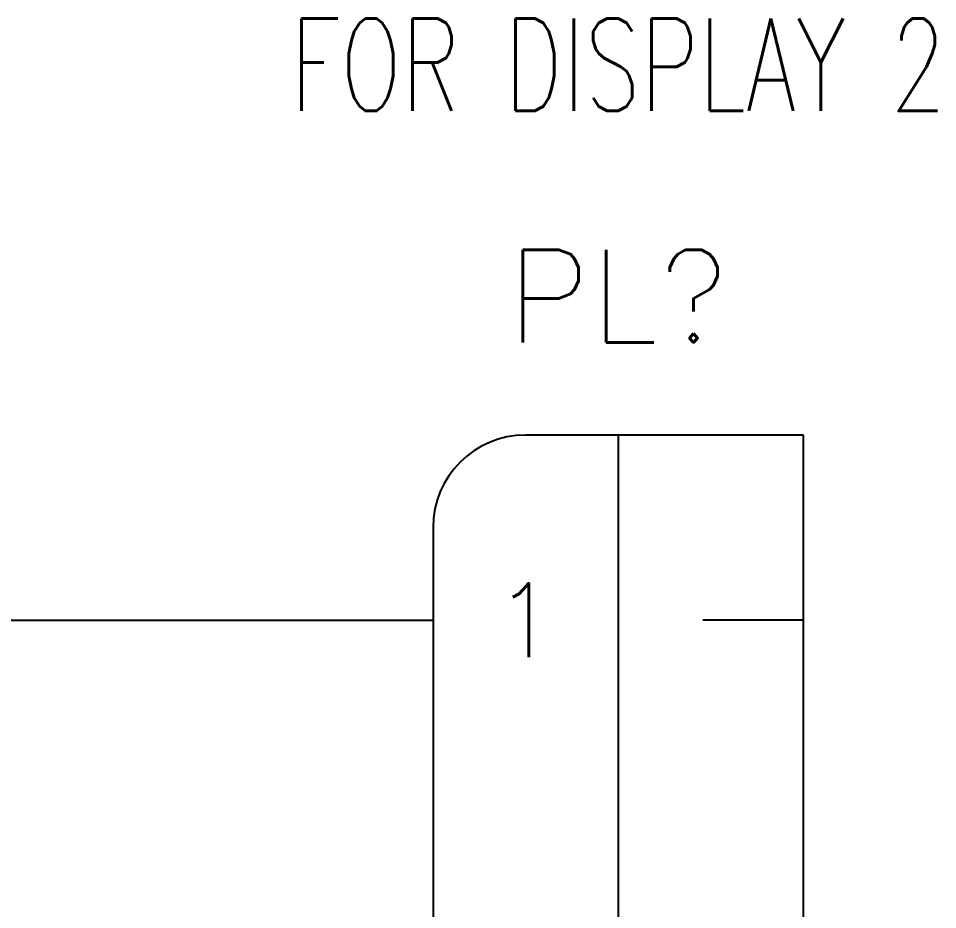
# Model space of a CAD drawing. Header units: inches. Extents: x 0 to 33.5, y 0 to 22.4.
# Drawn here: x 21.626 to 22.867, y 10.359 to 11.562 of the extents above; entities that cross this region are included whole.
import ezdxf
from ezdxf.enums import TextEntityAlignment as Align

# ---------------------------------------------------------------- set-up
doc = ezdxf.new("R2010")
doc.units = ezdxf.units.IN
doc.header["$MEASUREMENT"] = 0
for name, color, linetype in [('DESC', 150, 'Continuous'), ('MISC', 7, 'Continuous'), ('SYMS', 7, 'Continuous'), ('TAGS', 150, 'Continuous'), ('TERMS', 123, 'Continuous'), ('WIRES', 7, 'Continuous')]:
    doc.layers.add(name, color=color, linetype=linetype)
doc.styles.add('WD', font='romans.shx')

# ---------------------------------------------------------------- blocks, each defined once
blk = doc.blocks.new('HCN1_1PJ_134F')
at = {"layer": 'SYMS'}
for p, q in [((0.25, 0.25), (-0.125, 0.25)), ((0, 0.25), (0, -4)), ((0.25, -4), (0.25, 0.25)), ((-0.25, 0.125), (-0.25, -3.875))]:
    blk.add_line(p, q, dxfattribs=at)
blk.add_arc((-0.125, 0.125), 0.125, 90, 180, dxfattribs=at)
at = {"layer": 'SYMS', "style": 'WD', "width": 0.7}
for tag, p in [('INST', (0, 1)), ('LOC', (0, 0.8438)), ('DESC1', (0, 0.6875)), ('DESC2', (0, 0.5312))]:
    blk.add_attdef(tag, text='', height=0.125, dxfattribs=at).set_placement(p, align=Align.CENTER)
at = {"layer": 'SYMS', "style": 'WD'}
blk.add_attdef('TAG1', text='', height=0.125, dxfattribs=at).set_placement((0, 0.375), align=Align.CENTER)
at = {"layer": 'SYMS', "style": 'WD', "width": 0.8}
blk.add_attdef('XREF', (1, 0.375), '', height=0.125, dxfattribs=at)
at = {"layer": 'SYMS', "linetype": 'Continuous', "style": 'WD', "flags": 8}
for tag, p in [('TERMDESC01P', (-0.35, 0.05)), ('TERMDESC02P', (-0.35, -0.7)), ('TERMDESC03P', (-0.35, -1.45)), ('TERMDESC04P', (-0.35, -2.2)), ('TERMDESC05P', (-0.35, -2.95)), ('TERMDESC06P', (-0.35, -3.7))]:
    blk.add_attdef(tag, text='', height=0.1, dxfattribs=at).set_placement(p, align=Align.RIGHT)
for tag, p in [('TERMDESC01J', (0.35, 0.05)), ('TERMDESC02J', (0.35, -0.7)), ('TERMDESC03J', (0.35, -1.45)), ('TERMDESC04J', (0.35, -2.2)), ('TERMDESC05J', (0.35, -2.95)), ('TERMDESC06J', (0.35, -3.7))]:
    blk.add_attdef(tag, p, '', height=0.1, dxfattribs=at)
at = {"layer": 'SYMS', "style": 'WD'}
for tag, p, flags in [('ACE_FLAG', (0.0484, 0.1343), 9), ('FAMILY', (0.0484, 0.1211), 9), ('WDBLKNAM', (0.175, 0.125), 9), ('GENDER', (0.1093, 0.0795), 9), ('X4TERM01P', (-0.25, 0), 1), ('WD_JUMPERS', (0, 0), 1), ('X1TERM01J', (0.25, 0), 1), ('X4TERM02P', (-0.25, -0.75), 1), ('X1TERM02J', (0.25, -0.75), 1), ('X4TERM03P', (-0.25, -1.5), 1), ('X1TERM03J', (0.25, -1.5), 1), ('X4TERM04P', (-0.25, -2.25), 1), ('X1TERM04J', (0.25, -2.25), 1), ('X4TERM05P', (-0.25, -3), 1), ('X1TERM05J', (0.25, -3), 1), ('X4TERM06P', (-0.25, -3.75), 1), ('X1TERM06J', (0.25, -3.75), 1), ('X8LINK', (0, -4.125), 1)]:
    blk.add_attdef(tag, p, '', height=0.01, dxfattribs=dict(at, flags=flags))
at = {"layer": 'SYMS', "linetype": 'Continuous', "style": 'WD', "flags": 9}
for tag, p in [('CAT', (0.0525, 0.0979)), ('MFG', (0.0505, 0.0785)), ('ASSYCODE', (0.0458, 0.0647))]:
    blk.add_attdef(tag, text='', height=0.01, dxfattribs=at).set_placement(p, align=Align.CENTER)
at = {"layer": 'SYMS', "linetype": 'Continuous', "style": 'WD'}
for tag, flags, p in [('TERM01P', 8, (-0.125, 0)), ('TERM01J', 9, (0.125, 0)), ('TERM02P', 8, (-0.125, -0.75)), ('TERM02J', 9, (0.125, -0.75)), ('TERM03P', 8, (-0.125, -1.5)), ('TERM03J', 9, (0.125, -1.5)), ('TERM04P', 8, (-0.125, -2.25)), ('TERM04J', 9, (0.125, -2.25)), ('TERM05P', 8, (-0.125, -3)), ('TERM05J', 9, (0.125, -3)), ('TERM06P', 8, (-0.125, -3.75)), ('TERM06J', 9, (0.125, -3.75))]:
    blk.add_attdef(tag, text='', height=0.1, dxfattribs=dict(at, flags=flags)).set_placement(p, align=Align.MIDDLE_CENTER)
at = {"layer": 'SYMS', "color": 7, "style": 'WD'}
for tag, p in [('X4_TINY_DOT_DONT_REMOVE_01P', (-0.25, 0)), ('X1_TINY_DOT_DONT_REMOVE_01J', (0.25, 0)), ('X4_TINY_DOT_DONT_REMOVE_02P', (-0.25, -0.75)), ('X1_TINY_DOT_DONT_REMOVE_02J', (0.25, -0.75)), ('X4_TINY_DOT_DONT_REMOVE_03P', (-0.25, -1.5)), ('X1_TINY_DOT_DONT_REMOVE_03J', (0.25, -1.5)), ('X4_TINY_DOT_DONT_REMOVE_04P', (-0.25, -2.25)), ('X1_TINY_DOT_DONT_REMOVE_04J', (0.25, -2.25)), ('X4_TINY_DOT_DONT_REMOVE_05P', (-0.25, -3)), ('X1_TINY_DOT_DONT_REMOVE_05J', (0.25, -3)), ('X4_TINY_DOT_DONT_REMOVE_06P', (-0.25, -3.75)), ('X1_TINY_DOT_DONT_REMOVE_06J', (0.25, -3.75))]:
    blk.add_attdef(tag, p, '', height=0.0001, dxfattribs=at)
at = {"layer": 'SYMS', "linetype": 'Continuous', "style": 'WD', "flags": 8}
for tag, p in [('X4WIRE01P', (-0.35, -0.05)), ('X4WIRE02P', (-0.35, -0.8)), ('X4WIRE03P', (-0.35, -1.55)), ('X4WIRE04P', (-0.35, -2.3)), ('X4WIRE05P', (-0.35, -3.05)), ('X4WIRE06P', (-0.35, -3.8))]:
    blk.add_attdef(tag, text='', height=0.1, dxfattribs=at).set_placement(p, align=Align.TOP_RIGHT)
for tag, p in [('X1WIRE01J', (0.35, -0.05)), ('X1WIRE02J', (0.35, -0.8)), ('X1WIRE03J', (0.35, -1.55)), ('X1WIRE04J', (0.35, -2.3)), ('X1WIRE05J', (0.35, -3.05)), ('X1WIRE06J', (0.35, -3.8))]:
    blk.add_attdef(tag, text='', height=0.1, dxfattribs=at).set_placement(p, align=Align.TOP_LEFT)

msp = doc.modelspace()

# ---------------------------------------------------------------- linework, layer by layer
at = {"layer": 'WIRES'}
for p, q in [((16.125, 10.75), (22.1858, 10.75)), ((22.6858, 10.75), (22.5499, 10.75))]:
    msp.add_line(p, q, dxfattribs=at)

# ---------------------------------------------------------------- block references
at = {"layer": 'SYMS'}
ref = msp.add_blockref('HCN1_1PJ_134F', (22.4358, 10.75), dxfattribs=at)
ref.add_attrib('TAG1', 'PL?', dxfattribs={"layer": 'TAGS', "height": 0.125, "style": 'WD'}).set_placement((22.4358, 11.125), align=Align.CENTER)
ref.add_attrib('DESC1', 'FOR DISPLAY 2', dxfattribs={"layer": 'DESC', "height": 0.125, "style": 'WD', "width": 0.7}).set_placement((22.4358, 11.4375), align=Align.CENTER)
ref.add_attrib('X4_TINY_DOT_DONT_REMOVE_01P', '.', (22.1858, 10.75), dxfattribs={"layer": 'MISC', "color": 7, "height": 0.0001, "style": 'WD'})
ref.add_attrib('X1_TINY_DOT_DONT_REMOVE_01J', '.', (22.6858, 10.75), dxfattribs={"layer": 'MISC', "color": 7, "height": 0.0001, "style": 'WD'})
ref.add_attrib('TERM01P', '1', dxfattribs={"layer": 'TERMS', "linetype": 'Continuous', "height": 0.1, "style": 'WD', "flags": 8}).set_placement((22.3108, 10.75), align=Align.MIDDLE_CENTER)

doc.saveas('drawing.dxf')
